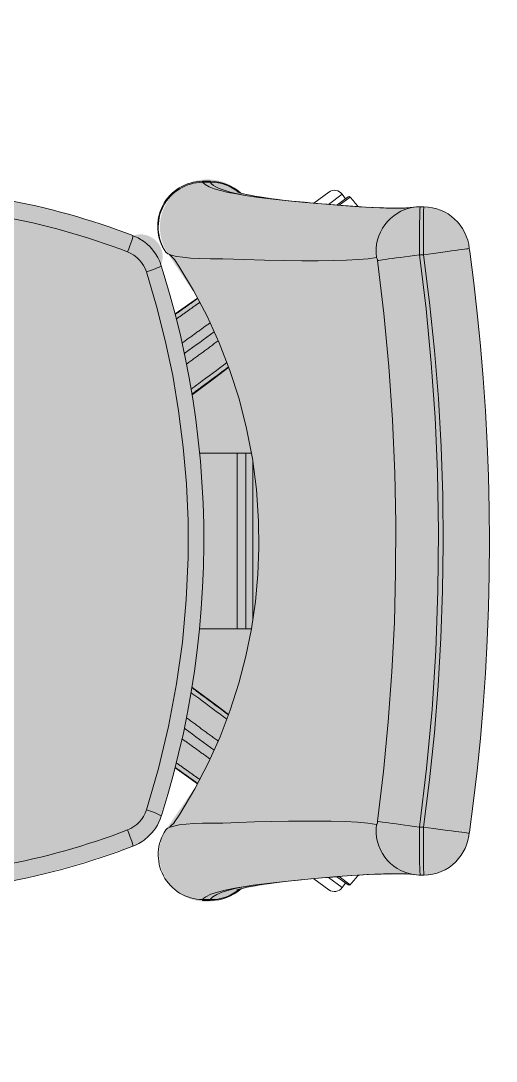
# Model space of a CAD drawing. Header units: metres. Extents: x 512 to 829, y -209 to 245.
# Drawn here: x 649.491 to 649.788, y -181.969 to -181.318 of the extents above; entities that cross this region are included whole.
import ezdxf

# ---------------------------------------------------------------- set-up
doc = ezdxf.new("R2010")
doc.units = ezdxf.units.M
doc.header["$LTSCALE"] = 0.508
doc.linetypes.add('HIDDEN', pattern=[0.375, 0.25, -0.125])
doc.layers.add('ARQ-LAYOUT', color=7, linetype='HIDDEN')
doc.layers.add('ARQ-LAYOUT HATCH', color=252, linetype='Continuous')
doc.layers.add('MB-ARQ-MOBILIÁRIO-CADEIRAS-02', color=7, linetype='Continuous', true_color=0x747474)

# ---------------------------------------------------------------- blocks, each defined once
blk = doc.blocks.new('TECTON')
at = {"layer": 'ARQ-LAYOUT HATCH'}
h = blk.add_hatch(color=0, dxfattribs=at)
edge = h.paths.add_edge_path()
edge.add_arc((-0.1635016082302911, 0.4610527369609372), 0.02905976822019438, 105.3114849065671, 159.7898548752233)
edge.add_arc((0.3257619658816964, 0.2812833860106139), 0.5503042972313275, 159.8233641595344, 172.8011423668357)
edge.add_arc((-0.2205160048263508, 0.3181845046165108), 0.03206092728628012, 89.44311205549532, 117.9169261877215)
edge.add_arc((-0.7546104995349765, 0.2600998850361975), 0.5262276372876632, 9.451641952602499, 12.56994699092193)
edge.add_arc((-0.2709772594244271, 0.3595628288605894), 0.03355146101871562, 26.67202347902181, 95.16891591087193)
edge.add_arc((-0.2782841235463991, 0.3618026627452764), 0.03146817664419287, 82.17534596425905, 155.7547808956884)
edge.add_arc((0.2892588797957103, 0.2432340851622712), 0.6105625888959709, 167.5633516560696, 187.9362981362528)
edge.add_arc((-0.2731837870133518, 0.1805215307491608), 0.04746593954244896, 207.0541689873286, 324.1771939673712)
edge.add_arc((-0.05313887229249303, 0.1678657406857837), 0.1821869889524371, 184.7621556853921, 201.0809690312079)
edge.add_arc((-0.1852813492371581, 0.1241121973645249), 0.04366859801895633, 209.9128204600678, 252.9779185703761)
edge.add_arc((-0.0001106115450681955, 2.124735962213094), 2.051950103366948, 264.4639919251522, 275.5493168262894)
edge.add_arc((0.1945947129875947, 0.1130146890800461), 0.03083762715032119, 276.9348783183531, 337.7324931560014)
edge.add_arc((0.07417694177519252, 0.1618326161956247), 0.1607744976431025, 337.8938436394966, 356.756696376559)
edge.add_arc((0.2702149988217286, 0.1746391401019309), 0.04173088749181795, 211.6582456832782, 275.2037889061542)
edge.add_arc((0.2793047648434595, 0.1708919431358709), 0.0381820039298915, 262.0137410940737, 341.5165334481316)
edge.add_arc((-0.2964101272943083, 0.2427359153155066), 0.617658814142912, 352.1884899008983, 372.3384503884946)
edge.add_arc((0.2874818936201393, 0.3698861406065816), 0.02009077681403686, 13.92485658041387, 75.67347640447173)
edge.add_arc((0.2739999963550019, 0.3424851681559176), 0.05036899715859369, 68.50854339275999, 111.4915157253655)
edge.add_arc((0.2604678620157586, 0.3699449991945585), 0.02002134009762446, 104.2290563115136, 166.4890179799518)
edge.add_arc((0.8913786709610747, 0.2333767211523536), 0.6655388995858255, 167.7470572499999, 170.2125231386163)
edge.add_arc((0.2237873926596876, 0.3316274870385314), 0.01895865436858945, 51.74208158131962, 100.9029618477044)
edge.add_arc((-0.2880683410638767, 0.2912235035813637), 0.5116850346414542, 6.623536195218115, 20.57521374191881)
edge.add_arc((0.1778302074569638, 0.4757398362939966), 0.01395893342035416, 340.3612190696267, 476.1675078770928)
edge.add_arc((0.08552565960337688, 0.2620757804662617), 0.24204248315625, 69.14992226395887, 76.50826654275886)
edge.add_line((0.1419953979487047, 0.4974387603583637), (0.1519535072278622, 0.5115082067319818))
edge.add_line((0.1519535072278586, 0.5115082067319463), (0.1796285379293572, 0.492990754938134))
edge.add_arc((0.1962536021823951, 0.5178375410262106), 0.02989574451868809, 236.2133925720317, 404.6332298231631)
edge.add_arc((0.779139983332044, 0.638817560196685), 0.5704413278256311, 179.2054683765991, 190.0938645243726, ccw=False)
edge.add_arc((0.179799619843692, 0.6523044692345366), 0.02948605377604605, 349.0978939711187, 444.0048830212825)
edge.add_arc((-3.294424561772757e-05, -0.6375634928134559), 1.331813194575106, 82.10600515141212, 97.85725898335846)
edge.add_arc((-0.180190241213694, 0.6526431660126946), 0.0291656427066984, 93.75299635080556, 191.6834279559904)
edge.add_arc((-0.7430448506846403, 0.6370508497043375), 0.5343810298896193, -10.807385751002187, 1.038596392664374, ccw=False)
edge.add_arc((-0.195998484258439, 0.5170987859729621), 0.02967248377757327, 138.2680704061346, 300.9927085883352)
edge.add_line((-0.1807192622045761, 0.4916625585215115), (-0.15193501151881, 0.5114820748248083))
edge.add_line((-0.1519350115187876, 0.5114820748248121), (-0.1416979033892041, 0.4974879068637819))
edge.add_line((-0.1416979033892289, 0.4974879068638529), (-0.171175316308311, 0.4890810143491144))
at = {"layer": 'ARQ-LAYOUT', "linetype": 'Continuous', "lineweight": 15}
for p, q in [((-0.2090282952001985, 0.6532247285794028), (-0.2090282952001985, 0.650880048753379)), ((-0.1790282952001974, 0.6529351420950888), (-0.1790282952001974, 0.6505344398548232)), ((0.1790282952001974, 0.6529351420950888), (0.1790282952001974, 0.6505344398548232)), ((0.2090282952001985, 0.6508802123649957), (0.2090282952001985, 0.6532245576271407)), ((-0.2087654006598143, 0.647047345029705), (-0.2087210237087618, 0.6467382706877061)), ((0.2087208533249338, 0.6467371308635848), (0.2087613337104131, 0.6470179313241715)), ((-0.2081997793087567, 0.6340430666075463), (-0.208307124968627, 0.6279691817660478)), ((-0.208307124968627, 0.6279691817660478), (-0.208200895270096, 0.6334794716422039)), ((0.2081979055617751, 0.6336519056973202), (0.208307124968627, 0.6279691817659341)), ((0.208307124968627, 0.6279691817659341), (0.2082021963447858, 0.6338875539867104)), ((-0.2152322766950476, 0.6057358540745099), (-0.210151672027223, 0.5987430016646158)), ((-0.2099796006077383, 0.6000690470517611), (-0.2150803117471298, 0.6070895736455668)), ((0.2099761748967524, 0.6000643319650862), (0.2150803117471014, 0.6070895736455668)), ((0.2101513482095925, 0.5987425559679878), (0.2152322766950192, 0.6057358540745099)), ((-0.2140508283379177, 0.6041097299157627), (-0.2168742976483031, 0.6020583593852962)), ((-0.2105672471230946, 0.5933774490708856), (-0.2168742976483031, 0.6020583593852962)), ((0.2105645635860469, 0.5933737554989875), (0.2168742976482747, 0.6020583593852962)), ((0.2168742976482747, 0.6020583593852962), (0.2140508283379177, 0.6041097299157627)), ((-0.2113592149530916, 0.5842596895735142), (-0.2182016881008053, 0.5936775459052797)), ((0.2113591124793572, 0.58425954853044), (0.2182016881007769, 0.5936775459052797)), ((-0.05500000000000682, 0.5451916792945894), (-0.05500000000000682, 0.5417106645685408)), ((0.05500000000000682, 0.5417106645685408), (-0.05500000000000682, 0.5417106645685408)), ((-0.05500000000000682, 0.5417106645685408), (-0.05500000000000682, 0.5363945452331791)), ((0.04902934486435129, 0.5461335588987595), (-0.04856175449410216, 0.5461335588987595)), ((0.05500000000000682, 0.5451360224431028), (0.05500000000000682, 0.5417106645685408)), ((0.05500000000000682, 0.5417106645685408), (0.05500000000000682, 0.5363945452331791)), ((0.05500000000000682, 0.5363945452331791), (-0.05500000000000682, 0.5363945452331791)), ((-0.05500000000000682, 0.5363945452331791), (-0.05500000000000682, 0.5127754983042223)), ((0.05500000000000682, 0.5363945452331791), (0.05500000000000682, 0.5127569509822933)), ((-0.2249999999999943, 0.5194851838226668), (-0.2249999999999943, 0.514645723190938)), ((-0.2249593522979012, 0.5146508384256094), (-0.2249567970538919, 0.5146457443977397)), ((-0.2243798314817127, 0.5194547989921148), (-0.2243798314817127, 0.5146466130497629)), ((0.2243798314816843, 0.5194547989921148), (0.2243798314816843, 0.5146466130497629)), ((0.2249999999999943, 0.5146164338023027), (0.2249999999999943, 0.5195103866004729)), ((-0.1519350115187876, 0.5114820748248121), (-0.141979720261304, 0.4974166099303829)), ((0.1519535072278586, 0.5115082067319463), (0.1419953979487047, 0.4974387603583637)), ((-0.1789542350789475, 0.49411445863484), (-0.1761561020176998, 0.4970561009986341)), ((0.1760862448977321, 0.497131244084585), (0.1789542350789191, 0.49411445863484)), ((0.1789542350789191, 0.49411445863484), (0.1793394185386603, 0.4937059799379995))]:
    blk.add_line(p, q, dxfattribs=at)
at = {"layer": 'ARQ-LAYOUT', "linetype": 'Continuous', "lineweight": 15, "flags": 128}
for points in [[(0.1828782735996128, 0.6816249983243097), (0.1810765690493952, 0.6818888468869773), (0.1613613427999212, 0.6844559830567505), (0.1424278236762575, 0.6866325467985916), (0.1220935495589117, 0.6886634073579216), (0.1017280424698299, 0.6903804403384584), (0.08133081017041377, 0.6917837003527438), (0.06089953068502041, 0.6928732913783051), (0.04043186884391048, 0.6936491713001942), (0.01992547691361324, 0.6941111520054619), (-0.0006219913218785678, 0.6942588994442076), (-0.02119295193494963, 0.6940916769761998), (-0.04174068685219368, 0.6936088515342362), (-0.06224600057939256, 0.6928109799613367), (-0.082710645903461, 0.6916984821742744), (-0.1031363765190747, 0.6902716499175767), (-0.1235249397214773, 0.6885306466059546), (-0.143878074955893, 0.6864755071529771), (-0.1641975123750967, 0.6841061378783024), (-0.1820992874963565, 0.6817462630435784), (-0.1828794652303714, 0.681631207147916)], [(-0.1828783016329965, 0.6816237543607713), (-0.1845848754294082, 0.6813697503271214), (-0.187421844688231, 0.6807255692549461), (-0.190069355385873, 0.6798897672674684), (-0.1923315561607808, 0.678965107468116), (-0.1945433240162799, 0.6778421120659459), (-0.1966817074806215, 0.6765156168299882), (-0.1987753029674764, 0.6749420918872602), (-0.200763698525094, 0.6731351030015276), (-0.2025939210559784, 0.6711215768218608), (-0.2042364467926632, 0.6689198720224567), (-0.2056665952972594, 0.6665508745920761), (-0.2068633036848837, 0.6640385167455634), (-0.2078093726124166, 0.6614088427480738), (-0.208491399930324, 0.6586894059981887), (-0.208899659794497, 0.6559088136862101), (-0.209022021422328, 0.6532271566387635)], [(-0.1790282952001974, 0.6529351420950888), (-0.1794614442776208, 0.6560557225127468), (-0.1798891069875026, 0.6591491541943242), (-0.180305866454006, 0.6621762550105359), (-0.1807064439041994, 0.6650986829946532), (-0.1810857655304403, 0.6678794219903921), (-0.1814390267563226, 0.6704832505071181), (-0.1817617530925304, 0.6728771878440512), (-0.1820498568117728, 0.6750309118309588), (-0.1822996887250383, 0.6769171428961727), (-0.1825080844028264, 0.6785119895959042), (-0.1826724042567491, 0.6797952512288248), (-0.1827905669731535, 0.6807506737029598), (-0.1828610758753939, 0.681366155413798), (-0.1828830378812256, 0.681633900526208), (-0.1828808009097429, 0.6816460294975286)], [(0.1828807948726876, 0.681646030356319), (0.1828830378812256, 0.681633900526208), (0.1828610758753655, 0.681366155413798), (0.1827905669731251, 0.6807506737029598), (0.1826724042567491, 0.6797952512288248), (0.1825080844028264, 0.6785119895959042), (0.1822996887250383, 0.6769171428961727), (0.1820498568117728, 0.6750309118309588), (0.1817617530925304, 0.6728771878440512), (0.1814390267563226, 0.6704832505071181), (0.1810857655304403, 0.6678794219903921), (0.1807064439041994, 0.6650986829946532), (0.180305866454006, 0.6621762550105359), (0.1798891069875026, 0.6591491541943242), (0.1794614442776208, 0.6560557225127468), (0.1790282952001974, 0.6529351420950888)], [(0.1790282952001974, 0.6529351420950888), (0.1491256079412722, 0.6567332002917965), (0.1191384429079676, 0.6598348481329595), (0.08909147180094124, 0.6622416518148384), (0.05884971112385529, 0.663958314128422), (0.02857199101319452, 0.6649703506514015), (-0.001717023581079502, 0.6652807395222453), (-0.03129013716167606, 0.6649083279195338), (-0.06085099606886502, 0.6638665311783143), (-0.0903766297926154, 0.6621529725572373), (-0.11999368507756, 0.6597560708542005), (-0.1495521217517251, 0.656683982953723), (-0.1790282952001974, 0.6529351420950888)], [(-0.1790282952001974, 0.6505344398548232), (-0.1422900085192964, 0.6549082398341852), (-0.1054379167730417, 0.6582688688520193), (-0.06851464596994106, 0.660624473758503), (-0.03129071435250808, 0.6619850546443331), (0.005963451619805937, 0.662330224862103), (0.04320625938495937, 0.6616602702463297), (0.07721294644829868, 0.6601595842244024), (0.1111715444118602, 0.6578108778537626), (0.1451462907341465, 0.6546039938607464), (0.1790282952001974, 0.6505344398548232)], [(-0.2089939759876529, 0.650880083244715), (-0.2090156262461846, 0.6500366915089444), (-0.2087625471471029, 0.6470529031229262)], [(-0.2089935495598354, 0.6508800885663959), (-0.208903911015426, 0.6508252833514234), (-0.2083738513515527, 0.6507586417020548), (-0.2068856201511551, 0.6506719886683641), (-0.2045018871729951, 0.6505971258010277), (-0.2014991885110078, 0.6505416139171984), (-0.1977496882456933, 0.6505021652654932), (-0.1936406428785062, 0.6504823271685609), (-0.1889999248833192, 0.6504807707107148), (-0.1841589762695435, 0.6504979250618135), (-0.1790282952001974, 0.6505344398548232)], [(-0.1790282952001974, 0.6529351420950888), (-0.1849718461755856, 0.6528913820953903), (-0.1899441810516294, 0.6528730443094446), (-0.1947305321001807, 0.6528738163372054), (-0.1988936667956978, 0.65289358502514), (-0.2025663160974602, 0.6529329396893218), (-0.2053806096375013, 0.6529874161479938), (-0.2074809703866833, 0.6530591070147693), (-0.2086859519742177, 0.6531421477841377), (-0.2089707751095489, 0.6532248667554086)], [(0.2089935269912928, 0.6532246019794457), (0.2089036925203516, 0.6531738679287855), (0.2083728341326037, 0.6531126332347412), (0.2068770199435903, 0.653033637505132), (0.2044790672709667, 0.6529665729644876), (0.2014719292213272, 0.6529183726888732), (0.1977192827893646, 0.6528858174624474), (0.1936190597407972, 0.6528717967978537), (0.1889911674429072, 0.6528751653752352), (0.1841542147096789, 0.652896042662519), (0.1790282952001974, 0.6529351420950888)], [(0.1790282952001974, 0.6505344398548232), (0.1852037889705116, 0.6504927473744146), (0.1901387495365157, 0.6504793932122084), (0.194882642576232, 0.6504862521697987), (0.1990021040343208, 0.6505126244795747), (0.2026330758977792, 0.6505592983513679), (0.205420095159127, 0.6506212114729806), (0.2074984773494748, 0.6507007032914771), (0.2086903003221323, 0.6507913022970797), (0.2089710998542387, 0.6508803370824126)], [(0.208720957133238, 0.6470232526371547), (0.208932184438936, 0.6485590708900872), (0.2090032328767393, 0.6508793150418342)], [(-0.1790282952001974, 0.6505344398548232), (-0.1786098688814945, 0.6474025800603158), (-0.17819681554721, 0.6443234842474794), (-0.1777944391876645, 0.6413366908801663), (-0.1774079066908598, 0.6384805531728261), (-0.1770421814947838, 0.6357917465990113), (-0.1767019598522666, 0.6333047979446746), (-0.1763916105267356, 0.6310516419515579), (-0.1761151186931613, 0.6290612112453573), (-0.175876034764741, 0.6273590648138452), (-0.1756774288022314, 0.6259670598060438), (-0.1755218510915313, 0.6249030708651162), (-0.1754112993957051, 0.6241807606022576)], [(0.1754112993956767, 0.6241807606022576), (0.1755218510915313, 0.6249030708651162), (0.1756774288022314, 0.6259670598060438), (0.175876034764741, 0.6273590648138452), (0.1761151186931613, 0.6290612112453573), (0.1763916105267356, 0.6310516419515579), (0.1767019598522666, 0.6333047979446746), (0.1770421814947838, 0.6357917465990113), (0.1774079066908598, 0.6384805531728261), (0.1777944391876645, 0.6413366908801663), (0.17819681554721, 0.6443234842474794), (0.1786098688814661, 0.6474025800603158), (0.1790282952001974, 0.6505344398548232)], [(-0.208200895270096, 0.6334794716422039), (-0.2081748108269039, 0.6348325098716714), (-0.2082165842202244, 0.638470502539576)], [(0.2082152962389614, 0.638328653854046), (0.2081746726109941, 0.6348607242501885), (0.2081979055617751, 0.6336519056973202)], [(-0.2081844785753617, 0.6343758339734222), (-0.2081848649465314, 0.6342397417058692), (-0.2082496684387536, 0.630545820613861), (-0.2083710766254683, 0.6265436035101857), (-0.2085494487557185, 0.6222390024346396), (-0.2087844414277811, 0.6176352712825519), (-0.2090608403640317, 0.6129432454875996), (-0.2093972292765045, 0.6078276314087816), (-0.2098000614667228, 0.6022514529478258), (-0.2102760012556644, 0.5961863187771996), (-0.2108332531370536, 0.5895947634573986), (-0.2114821955200341, 0.5824274339358908), (-0.2122364081831449, 0.5746178759156919), (-0.213105723021016, 0.5662285643978748), (-0.2136924788736962, 0.561091862206581), (-0.2142321360583423, 0.5567849378082883), (-0.2147275817866046, 0.5531913599627387), (-0.2151844579397562, 0.5501859899545707), (-0.2156763833126547, 0.5472827988664903), (-0.2161651166554748, 0.5446993204501496), (-0.2166939257776619, 0.5421965671835096), (-0.2171343774247134, 0.5403355595490211), (-0.2175302310983227, 0.5388345397296916), (-0.2178701974791579, 0.5376786051369891), (-0.2181420900682269, 0.536850166058116), (-0.2183330307731524, 0.5363288782040172), (-0.218400793689483, 0.5361598840700026), (-0.218399758052584, 0.5361622345100159)], [(-0.2081857514340584, 0.6365013806793058), (-0.208174712742192, 0.6354613953864146), (-0.2081997793087567, 0.6340430666075463)], [(0.1754112993956767, 0.6241807606022576), (0.1422955094614338, 0.6281216911205547), (0.1090912695771351, 0.6312320551279527), (0.0757371141190788, 0.6335231548575848), (0.0423363950736757, 0.6349864988634408), (0.01129213081628677, 0.635603360259438), (-0.01976222141911421, 0.6355059335231772), (-0.05080199563221299, 0.6346941573206095), (-0.08196409715827713, 0.6331591297356454), (-0.1130864519749082, 0.6309027595235648), (-0.1441437452291154, 0.627924327822825), (-0.1754112993957051, 0.6241807606022576)], [(0.2082021963447858, 0.6338875539867104), (0.2081748562926862, 0.6354296365851724), (0.2081859896539129, 0.6365003602880961)], [(0.2183576896062789, 0.5362646608865589), (0.2183650998568396, 0.5362485921170901), (0.2182918650095189, 0.5364367771855996), (0.2181466400252248, 0.5368377749396132), (0.217869519542063, 0.537680718492652), (0.2175279729928832, 0.5388412713364232), (0.217130565415971, 0.5403481580548259), (0.2166883139438198, 0.5422182809187461), (0.2162110575127372, 0.544467227490145), (0.2157074823957998, 0.5471093893308989), (0.2151914918335649, 0.5501256928455405), (0.214752663553071, 0.5529940392030994), (0.2143001023166278, 0.5562516514014533), (0.2138075298047113, 0.5601339026399046), (0.2132663138021087, 0.5647863774058806), (0.2126493211883371, 0.5705412690365392), (0.2118680092686986, 0.578373637979098), (0.2111729948922516, 0.5857847178788234), (0.2105728355453778, 0.592614542095248), (0.2100062142071977, 0.5995583956769224), (0.209534664474063, 0.6058582442162788), (0.2091471859862679, 0.6115681460291853), (0.2088344051960291, 0.6167375877276982), (0.2085891764294274, 0.6213991073938132), (0.2084063741645821, 0.62559748078354), (0.2082719016236467, 0.6296762178681092), (0.2081942712432578, 0.6334579921773411), (0.2081895730294718, 0.6342204190809753)], [(-0.208307124968627, 0.6279691817660478), (-0.2083092107366156, 0.6279010567002388), (-0.2087042668545678, 0.6185826418425222), (-0.209343002447099, 0.6081114915167518), (-0.2100095620076274, 0.5990310972894122), (-0.2108135073421238, 0.5892837790386238), (-0.2120152802590098, 0.5762111489078734), (-0.2134212757423768, 0.562455034615823), (-0.2147185159525691, 0.5515836825034057), (-0.2154319115832095, 0.5463528031666556), (-0.2161861655511075, 0.5414133622009558), (-0.2161942877676779, 0.54136363136206)], [(0.2161942877676779, 0.54136363136206), (0.2161861655510791, 0.5414133622007284), (0.2149454929527508, 0.5498503769113086), (0.2138236269141771, 0.558923263229417), (0.2128174097219926, 0.568191007735436), (0.2117511649054222, 0.5789634819573166), (0.2108135073420954, 0.5892837790386238), (0.2098208448411185, 0.6014778349768903), (0.2090485721706727, 0.6126096543636095), (0.2086019066151152, 0.6206087570776617), (0.2083092107366156, 0.6279010567008072), (0.208307124968627, 0.6279691817659341)], [(-0.1773549072044602, 0.6235605750961213), (-0.1765429509153194, 0.6180546097854176), (-0.1759607084837, 0.6115365859794792), (-0.1755766245680377, 0.6039391895826611), (-0.1753591438268245, 0.5951951064990908), (-0.1752774058888349, 0.5870646027963176), (-0.1752731740385514, 0.5780974740357578), (-0.1753508843584939, 0.568384466585826), (-0.1755149729310972, 0.5580163268149363), (-0.1757698758389381, 0.5470838010912757), (-0.1760774244422691, 0.537377418872552), (-0.1764944690502546, 0.5274272695386344), (-0.1764944704652578, 0.5274272397244886)], [(0.1764944704652578, 0.5274272397244886), (0.1764944690502546, 0.5274272695386344), (0.1759567930539561, 0.540637299767468), (0.1755954717868633, 0.5533749771182102), (0.1753820368664663, 0.5654620255811551), (0.1752880199102833, 0.5767201691467108), (0.1752849525358897, 0.586971131805285), (0.1753770257673466, 0.5963969209793731), (0.1756032150497333, 0.6047175341169577), (0.1759903631832174, 0.6119841969965591), (0.17656531296808, 0.6182481353966978), (0.1773549072044602, 0.6235605750961213)], [(-0.1760532815122531, 0.4969034676020101), (-0.1709933634407719, 0.5003511102520406), (-0.1551818411351746, 0.5097933950289644), (-0.1390027490877515, 0.5182081593020484), (-0.1225278822374776, 0.5256014498113473), (-0.1058257784060572, 0.5319820132739324), (-0.08896122411124452, 0.5373639727348518), (-0.07199514989727618, 0.5417629621438209), (-0.05498484024420236, 0.545194737726888), (-0.03798537641546318, 0.5476794401229199), (-0.02105008286636689, 0.549242284134948), (-0.004229131110804474, 0.5499078897649952), (0.01243038718899925, 0.5497004503206426), (0.03214669219210009, 0.548338928676003), (0.05149584208658098, 0.5458113619943106), (0.07041195823128987, 0.5421657496380021), (0.08883589454728735, 0.5374539860678169), (0.1067149474169184, 0.5317325157488995), (0.1240004070622547, 0.5250552423729005), (0.1406471814749182, 0.5174753062614172), (0.1566139522130072, 0.5090485801754312), (0.1718638070076679, 0.4998305129191749), (0.1759943947023146, 0.496995407570239)], [(-0.2243798314817127, 0.5146466130497629), (-0.2235081383432203, 0.5154618627342415), (-0.2226660799557294, 0.5166164883617057), (-0.2210626974058982, 0.5199007502146742), (-0.21970039538229, 0.5239511814431808), (-0.2184417817200313, 0.5288980411924058), (-0.2172679793724228, 0.5347503293178306), (-0.2161942877676779, 0.54136363136206)], [(-0.2161942877676779, 0.54136363136206), (-0.21729569492922, 0.5358996614208991), (-0.2184914467360102, 0.5310796564218663), (-0.2197828546634355, 0.5269669608684353), (-0.2212111191201416, 0.5235463432667302), (-0.2227448622025463, 0.5210123593096796), (-0.2243798314817127, 0.5194547989921148)], [(0.2161942877676779, 0.54136363136206), (0.2170780535208792, 0.5358253518583069), (0.2180743217718941, 0.5305916232900927), (0.2191486063351249, 0.5259660398024835), (0.220301566200078, 0.5220088696639777), (0.2215753117081931, 0.5186882920287417), (0.2229363159452191, 0.5162061162333202), (0.2243798314816843, 0.5146466130497629)], [(0.2243798314816843, 0.5194547989921148), (0.2233739914594537, 0.520279898093122), (0.2224058389194568, 0.5214772576576934), (0.221470400618955, 0.5230379705882342), (0.2205739801578659, 0.5249361527517067), (0.2193678944111355, 0.5281755870763618), (0.2182395068355447, 0.5320087020836581), (0.2171792117763403, 0.5364277734245206), (0.2161942877676779, 0.54136363136206)], [(-0.1764944704652578, 0.5274272397244886), (-0.1764944704506206, 0.5274272104229567), (-0.1765285222365947, 0.5207840583075267), (-0.1766481996261859, 0.514705838745499), (-0.1768694338470311, 0.5092366304089637), (-0.1772174608298087, 0.5043128591603363), (-0.1777037272351834, 0.5001021613853709), (-0.1783417868493018, 0.4966554725356218), (-0.1790075611444024, 0.4943780516871357), (-0.1797981947131859, 0.4927025736238875), (-0.1807192622045761, 0.4916625585215115)], [(-0.1085609956807048, 0.5309371013526061), (-0.1025341888660876, 0.5228544065632832), (-0.09148200020081276, 0.508022479015608)], [(0.1086086370684711, 0.5310009943574414), (0.1025341888660876, 0.5228544065632832), (0.09149739392594824, 0.508043137241998)], [(0.1807192622045477, 0.4916625585215115), (0.1796285379293465, 0.4929907549380914), (0.1787241270425284, 0.4952280911295475), (0.1779959920794738, 0.4983168268490772), (0.177415584190129, 0.5023510142037821), (0.1769926792852345, 0.5071933407531333), (0.1767107417692841, 0.5127866421790941), (0.1765423452632149, 0.5197034862658256), (0.1764944704506206, 0.5274272104229567), (0.1764944704652578, 0.5274272397244886)], [(-0.2243798314817127, 0.5194547989921148), (-0.2248354412818401, 0.5193524045182585), (-0.2249995480483165, 0.5194675355216987), (-0.2249889301228905, 0.5194889417045943)], [(-0.2249567970538919, 0.5146457443977397), (-0.2248914039695364, 0.5145153794733233), (-0.2243798314817127, 0.5146466130497629)], [(0.1721286210232051, 0.4887387888436479), (0.1659696028906978, 0.4906992793590916), (0.1532505824291661, 0.4944244462184315), (0.1404869445374288, 0.4978427477345804), (0.1276791006995381, 0.5009553906998008), (0.1148273980224417, 0.5037634305977008), (0.1019321200010381, 0.5062677693280193), (0.08899349245990607, 0.5084691519060698), (0.07601168965473448, 0.5103681636687725), (0.06298684050833003, 0.5119652279959155), (0.04992027939516674, 0.5132604957273088), (0.03681333145223675, 0.5142540669719438), (0.02366604641329673, 0.514946043605164), (0.01047844905701822, 0.5153363615464741), (-0.002748485385865251, 0.5154247017252374), (-0.01595741487534497, 0.5152090568755057), (-0.0290950242701058, 0.5146914742217632), (-0.04221156014455119, 0.5138716464444997), (-0.05530249566751877, 0.512749570195183), (-0.06836328554172155, 0.5113252814846874), (-0.08138858666495707, 0.5095989686341227), (-0.09437357268211599, 0.5075708444935572), (-0.1073136072746195, 0.5052411475003282), (-0.1202040236866537, 0.5026101659025244), (-0.1330401283950664, 0.4996782399081212), (-0.1458172049021869, 0.4964457635614963), (-0.1585305176901954, 0.4929131863249268), (-0.1711753163083074, 0.4890810143490398), (-0.1721380752487107, 0.4887646717003236)], [(0.2249562330866013, 0.5195159665546498), (0.2248950067864541, 0.5193634417029216), (0.2243798314816843, 0.5194547989921148)], [(0.2243798314816843, 0.5146466130497629), (0.2248432952934252, 0.5145080380963236), (0.2249999983803832, 0.5146154035359132), (0.224997403003556, 0.5146201059120585)], [(0.1683153550519307, 0.4794976552170738), (0.1469438591800554, 0.4858446872688091), (0.1252992236264845, 0.4913330711959816), (0.1034369875239065, 0.4959487427826161), (0.0814126900050951, 0.4996776378130789), (0.05859275353597582, 0.5025822412055732), (0.03564210953837232, 0.5045393527319675), (0.0126250123042837, 0.5055444104747266), (-0.01039428387440466, 0.505592852516429), (-0.03686153621057997, 0.5044615376331194), (-0.0632539111857966, 0.5020671514663491), (-0.08947396102828975, 0.4984194326574425), (-0.1160675227562251, 0.4933956039654959), (-0.1423808006415754, 0.4870797602314951), (-0.1683153550519023, 0.4794976552170738)], [(-0.172140795004168, 0.4887748504734191), (-0.1719843738072768, 0.4887026324523731), (-0.1716743603721511, 0.4882680990987183), (-0.1712595813299345, 0.4874644229713567), (-0.1707570040528026, 0.4863244800610573), (-0.170187187476472, 0.4848949020286), (-0.1695734410956504, 0.4832341686425252), (-0.1689408714422314, 0.4814102155470437), (-0.1683153550519023, 0.4794976552170738)], [(0.1721399898920595, 0.4887751004097254), (0.1719843738072768, 0.4887026324523731), (0.1716743603721511, 0.4882680990987183), (0.1712595813299629, 0.4874644229713567), (0.1707570040528026, 0.4863244800610573), (0.170187187476472, 0.4848949020286), (0.1695734410956504, 0.4832341686425252), (0.1689408714422314, 0.4814102155470437), (0.1683153550519307, 0.4794976552170738)], [(-0.1807964225891396, 0.4677199547955979), (-0.1827282916502497, 0.4684620103738553), (-0.1846137886059012, 0.4691609124436127), (-0.1863720696561586, 0.4697866944229645), (-0.1879277455934698, 0.470312524874771), (-0.1892141142394905, 0.4707158579487896), (-0.1901760204113714, 0.4709794000725651), (-0.1907722207913025, 0.4710918514416562), (-0.1909771523021391, 0.471048390517808)], [(0.1909771523021675, 0.471048390517808), (0.1907722207913309, 0.4710918514417699), (0.1901760204113714, 0.4709794000725651), (0.1892141142395189, 0.4707158579487896), (0.1879277455934698, 0.470312524874771), (0.1863720696561586, 0.4697866944230782), (0.1846137886059012, 0.4691609124436127), (0.1827282916502497, 0.4684620103738553), (0.1807964225891396, 0.4677199547955979)]]:
    blk.add_lwpolyline(points, dxfattribs=at)
at = {"layer": 'ARQ-LAYOUT', "linetype": 'Continuous', "lineweight": 15}
for centre, radius, start, end in [((0.1801071724414101, 0.6528441278069295), 0.02891830116071942, 0.7565999975503662, 84.49923612603065), ((-0.2748114411274685, 0.6380984970894588), 0.06662225355897698, 0.02951275923099608, 7.450176588414366), ((-0.1812834205709066, 0.6510567171646926), 0.02777536761098046, 188.9444944023413, 278.1311092516279), ((0.1812834165452557, 0.6510567333136805), 0.02777538302825483, 261.8689036807819, 351.0530966693032), ((0.2725724343368938, 0.6382381313181895), 0.06438112546043015, 172.4226427765934, 180.2202277237943), ((-0.1756198172958534, 0.621478595439271), 0.002710198568820627, 85.5874030161176, 129.8073066056145), ((0.1753589905614206, 0.6206611869819199), 0.003519962312662064, 55.45677272108576, 89.1485176571869), ((-0.08336898176699492, 0.4565833426952395), 0.2, 128.9906527164302, 131.1898873918022), ((0.0833689817669665, 0.4565833426952395), 0.1999999999999999, 48.81011260819783, 51.04280677954395), ((-0.2144151695307244, 0.606329517179347), 0.001010000000000037, 131.1898873918022, 216.0000000000028), ((0.2144151695306959, 0.606329517179347), 0.00101000000000001, 324.0000000000044, 48.81011260819904), ((-0.213347586134546, 0.59720425741898), 0.006000000000000077, 126.0000000000002, 216.0000000000028), ((0.213347586134546, 0.59720425741898), 0.006000000000000057, 324.0000000000044, 53.99999999999986), ((-0.1959743630499418, 0.5193686909807411), 0.02898707715810397, 138.1529728665307, 179.7616794474117), ((-0.1965701077004383, 0.5197992108237486), 0.0278118563979512, 140.7342460082575, 180.7095480606165), ((0.1961060619782984, 0.5194128036741859), 0.02885526539853161, 0.2048190195775215, 41.93936101617948), ((0.1965713379914575, 0.519799420187951), 0.02781062879485771, 359.2899892495755, 39.59810946046185), ((-0.1963748936219645, 0.5148839729741894), 0.02800594373094967, 180.4856070855919, 303.9874313530681), ((0.1963649367013147, 0.5149028871663859), 0.0280160669255702, 236.0510761737106, 359.4758853876377), ((0.196880508217447, 0.5146390775222471), 0.02808431094342331, 234.9322543503761, 359.9619222308467), ((-0.1640469411468644, 0.4616932664997648), 0.02822520504434731, 106.6383622528252, 139.5341911125133), ((0.1633964859051389, 0.4606239632821598), 0.02944665938989757, 29.7749551146492, 72.74632396034217), ((-0.1669713298976774, 0.4626567180833945), 0.02540180065992062, 136.905691408421, 160.7096413319989), ((-0.1622724406408338, 0.4605917863325431), 0.01984814079100596, 107.7255260234134, 158.952897223337), ((0.1622726305058677, 0.4605919875363043), 0.01984789133371849, 21.04675754131312, 72.27481921196052), ((0.1726495211088661, 0.4649873163457414), 0.01926530681241135, 18.32476409694721, 32.17776934469579), ((0.222238605233656, 0.3114437914400696), 0.4429682723657145, 158.8809447350935, 169.8576919073319), ((-0.2222384973369174, 0.3114438216274493), 0.4429681608392733, 10.14230670660725, 21.11905665098929), ((0.2242470489677828, 0.3115695388140693), 0.4341004103454583, 158.9175905344724, 169.8507274231693), ((-0.224247131069518, 0.3115695158661538), 0.4341004952062298, 10.14927364872487, 21.08240839366287)]:
    blk.add_arc(centre, radius, start, end, dxfattribs=at)
for points, knots in [([(-0.09494614213102182, 0.5074677602773363), (-0.09611692428711649, 0.509049741710669), (-0.1016648247584726, 0.5165461623676038), (-0.1071565387198063, 0.5239651044122411), (-0.1114893276525777, 0.5298184154568162)], [0, 0, 0, 0, 0.2110315716941757, 1, 1, 1, 1]), ([(-0.09181598696810056, 0.507970313643682), (-0.09327520351732232, 0.5099341284941374), (-0.09897360861873494, 0.5176030468385306), (-0.1046154722988604, 0.5251939314999845), (-0.1088125982490453, 0.5308409837514318)], [0, 0, 0, 0, 0.2560745547652628, 1, 1, 1, 1]), ([(0.09182826872753935, 0.507986842088485), (0.09328338191804164, 0.509945134430609), (0.09899341676475615, 0.5176297032921866), (0.1046467945637062, 0.5252360788930446), (0.1088594973358283, 0.5309040884828846)], [0, 0, 0, 0, 0.2548343800963517, 0.9999999999999999, 0.9999999999999999, 0.9999999999999999, 0.9999999999999999]), ([(0.09493865250672684, 0.5074576403134188), (0.09611193236062832, 0.5090429966626289), (0.1016758183649529, 0.5165610171707158), (0.1071833559353763, 0.5240013357810085), (0.1115294960812037, 0.5298726833652836)], [0, 0, 0, 0, 0.2108741719367369, 1, 1, 1, 1]), ([(-0.130812437865103, 0.5218836579134631), (-0.1264201413450508, 0.515838180393871), (-0.1219165560004285, 0.5096395269482628), (-0.1173603921974973, 0.503368505463186), (-0.1172478040981559, 0.5032135412387788)], [0, 0, 0, 0, 0.9752888385448923, 1, 1, 1, 1]), ([(0.1308505423849624, 0.5219361042856008), (0.1264456096807862, 0.5158732345507815), (0.1219337359383701, 0.5096631731041725), (0.1173691867654156, 0.5033806101474738), (0.117260997207012, 0.50323169999524)], [0, 0, 0, 0, 0.976297865507847, 1, 1, 1, 1])]:
    blk.add_open_spline(points, degree=3, knots=knots, dxfattribs=at)
for points in [[(-0.1106353920522452, 0.5045631589589448), (-0.1251699843028007, 0.5244157753958234)], [(0.1106446118979534, 0.5045757522300391), (0.1252286876421635, 0.5244959575474013)], [(-0.1237836374446601, 0.5017925375904042), (-0.1364462838028828, 0.5193554032039174)], [(0.1237923541717407, 0.501804627536103), (0.1364640539071047, 0.5193800500228463)], [(-0.1416979033892289, 0.4974879068638529), (-0.1517165524203676, 0.5115956956517493)], [(-0.1388108576765319, 0.4982183014085422), (-0.1492607064507183, 0.5128729839485686)], [(0.1388301717384763, 0.4982453871064081), (0.1492899232250977, 0.5129139570346979)], [(0.141716118041785, 0.4975135558779584), (0.1517359581264373, 0.5116230218512783)]]:
    blk.add_open_spline(points, degree=1, dxfattribs=at)

msp = doc.modelspace()

# ---------------------------------------------------------------- block references
at = {"layer": 'MB-ARQ-MOBILIÁRIO-CADEIRAS-02', "linetype": 'Continuous', "xscale": -1, "rotation": 270}
msp.add_blockref('TECTON', (649.0899931296533, -181.6431332429512), dxfattribs=at)

doc.saveas('drawing.dxf')
